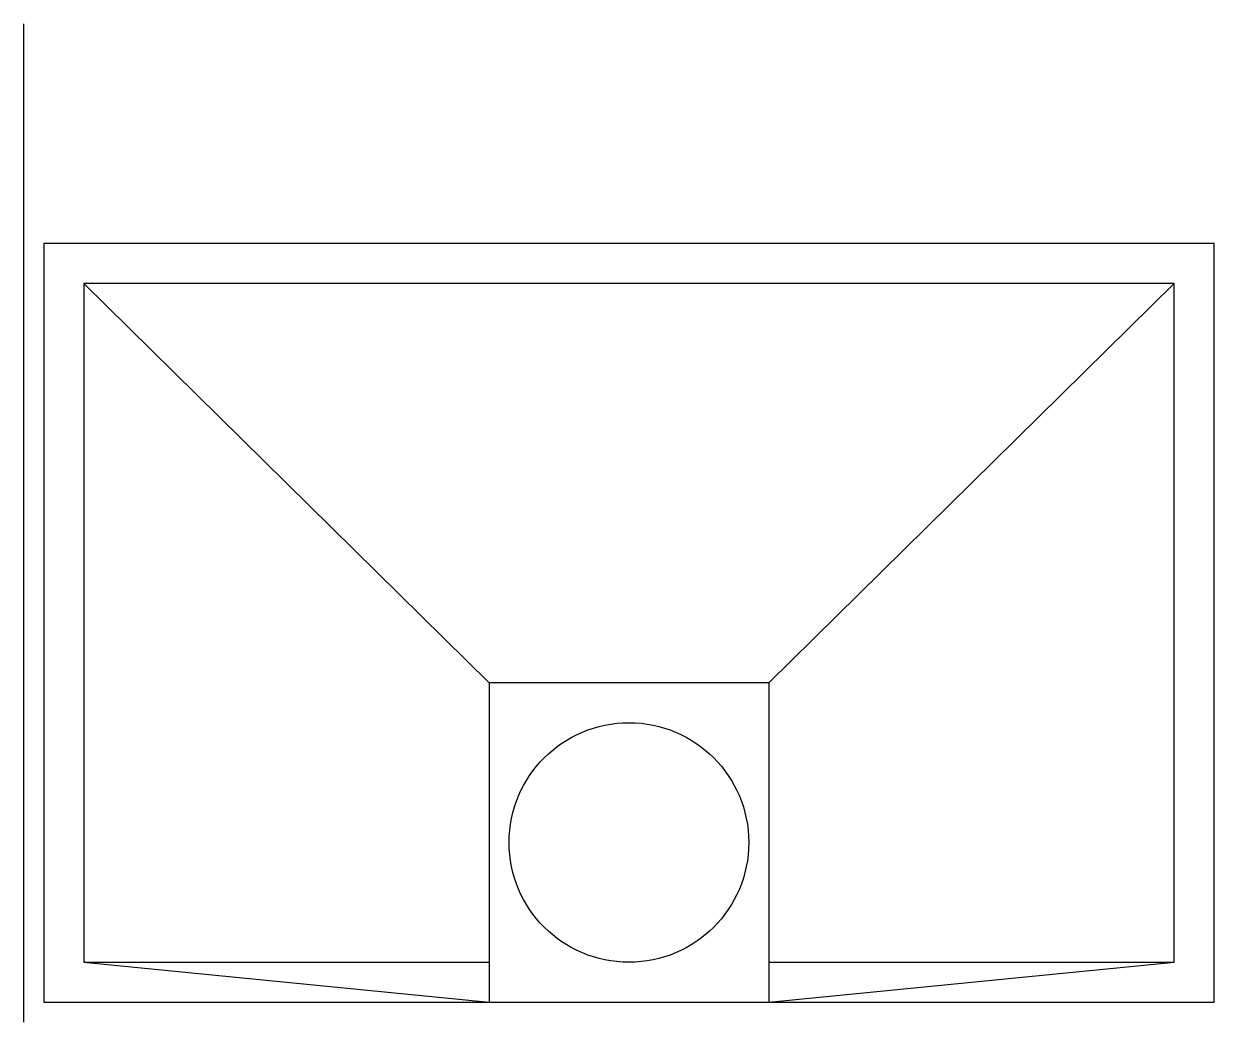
# Model space of a CAD drawing. Header units: inches. Extents: x 80.2 to 110, y -216.2 to -191.2.
import ezdxf

# ---------------------------------------------------------------- set-up
doc = ezdxf.new("R2010")
doc.units = ezdxf.units.IN
doc.header["$MEASUREMENT"] = 0
doc.layers.get('0').update_dxf_attribs({"color": 1, "lineweight": 9})
doc.layers.add('A201-Floorplan-2nd-floor', color=4, linetype='Continuous', lineweight=9)

# ---------------------------------------------------------------- blocks, each defined once
blk = doc.blocks.new('smart-hood')
at = {"lineweight": 30}
for p, q in [((11.15625, 8), (11.15625, 0)), ((18.15625, 8), (11.15625, 8)), ((18.15625, 8), (18.15625, 0))]:
    blk.add_line(p, q, dxfattribs=at)
blk.add_lwpolyline([(0, 0), (29.3125, 0), (29.3125, 19), (0, 19)], close=True, dxfattribs=at)
blk.add_lwpolyline([(18.15625, 1), (28.3125, 1), (28.3125, 18), (1, 18), (1, 1), (11.15625, 1)], dxfattribs=at)
blk.add_circle((14.65625, 4), 3, dxfattribs=at)

msp = doc.modelspace()

# ---------------------------------------------------------------- linework, layer by layer
at = {"layer": 'A201-Floorplan-2nd-floor', "lineweight": 30}
for p, q in [((80.213, -216.175), (80.213, -191.175)), ((91.87, -207.675), (81.713, -197.675)), ((109.026, -197.675), (98.87, -207.675)), ((81.713, -214.675), (91.87, -215.675)), ((98.87, -215.675), (109.026, -214.675))]:
    msp.add_line(p, q, dxfattribs=at)

# ---------------------------------------------------------------- block references
msp.add_blockref('smart-hood', (80.713, -215.675), dxfattribs=at)

doc.saveas('drawing.dxf')
